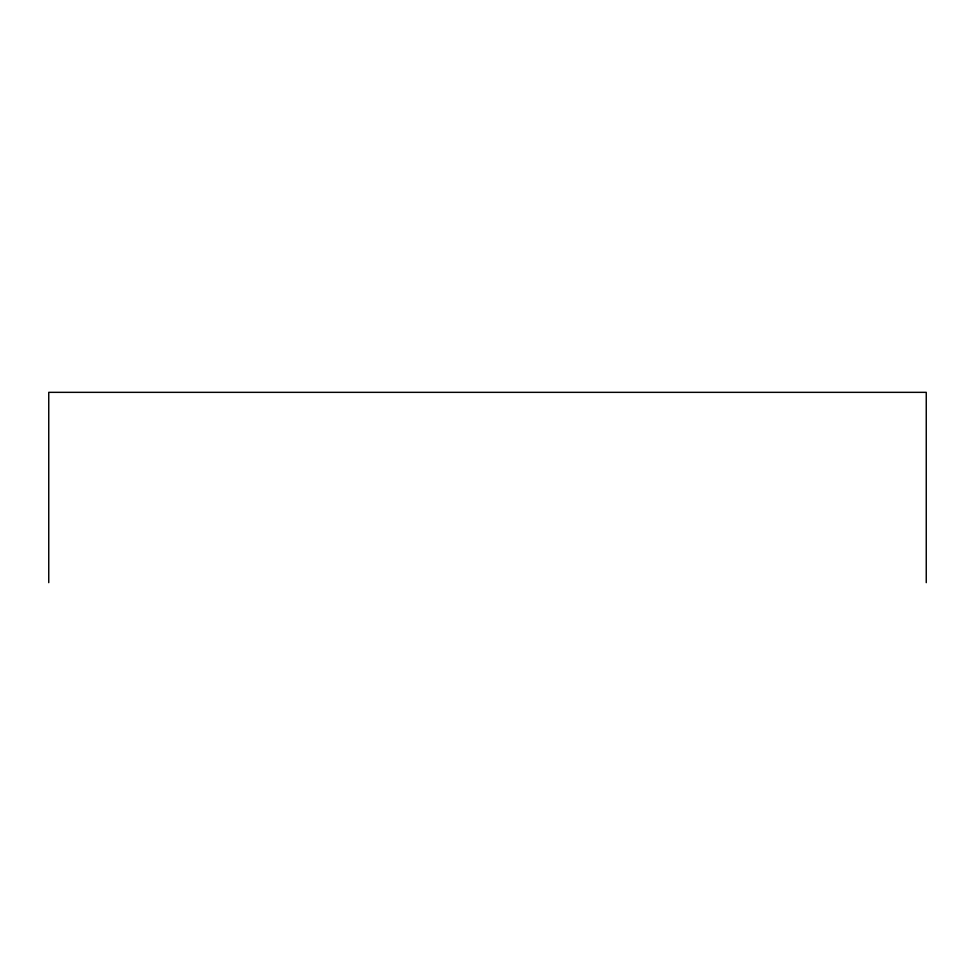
<?xml version="1.0" encoding="UTF-8"?>
<svg xmlns="http://www.w3.org/2000/svg" width="975" height="975" viewBox="0 0 975 975"><rect width="100%" height="100%" fill="white"/><g stroke="black" fill="none" stroke-linecap="round" stroke-linejoin="round"><path stroke-width="1.46" d="M926.25 582.66L926.25 392.34L48.75 392.34L48.75 582.66"/></g></svg>
